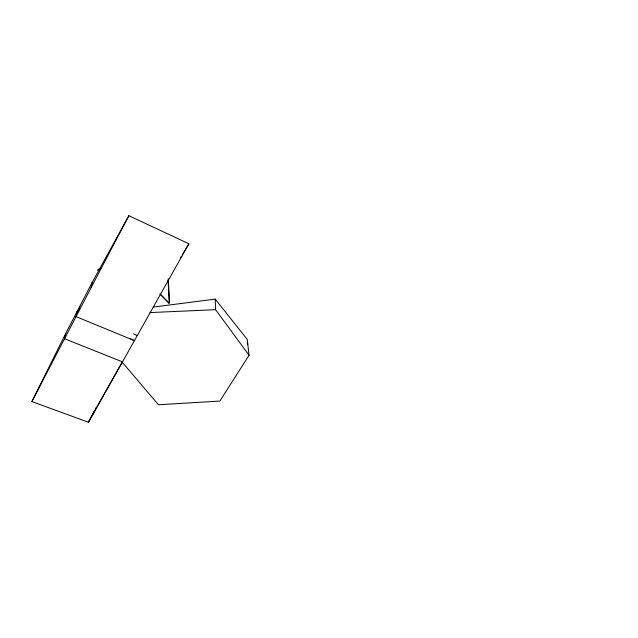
<?xml version="1.0" encoding="UTF-8"?>
<svg xmlns="http://www.w3.org/2000/svg" width="638" height="638" viewBox="0 0 638 638"><rect width="100%" height="100%" fill="white"/><g stroke="black" fill="none" stroke-linecap="round" stroke-linejoin="round"><path stroke-width="0.96" d="M31.9 401.573L91.186 287.483L92.159 282.467L128.844 215.716L188.904 243.764L88.491 422.284L31.9 401.573L65.77 333.355L92.159 282.467M247.584 344.743L247.759 343.898L247.113 343.069M79.862 306.184L79.319 308.768L76.6 314.008M77.15 311.408L76.042 316.631L134.291 340.572L130.686 338.914M65.77 333.355L64.558 338.738L122.384 361.818M88.491 422.284L94.472 410.856M95.389 409.102L96.314 407.339M91.186 287.483L128.844 215.716M88.227 422.189L122.193 362.161M180.155 258.199L181.184 256.5M182.213 254.801L188.904 243.764M153.287 307.069L215.221 299.102L247.249 339.44L249.059 355.246L219.863 401.063L158.455 404.763L122.041 361.985M100.7 268.175C97.016 269.659 96.147 272.147 100.836 268.47M159.763 293.895L168.647 302.747A1.069 0.566 66.4 0 0 169.501 302.38L168.273 278.838M168.392 302.851A1.069 0.566 66.4 0 0 169.245 302.484L169.501 302.38M149.978 312.58L215.564 309.685L249.059 355.246M133.509 333.857L137.122 335.524M160.688 294.485L168.647 302.747M168.065 279.923L169.245 302.484M215.221 299.102L215.564 309.685"/></g></svg>
